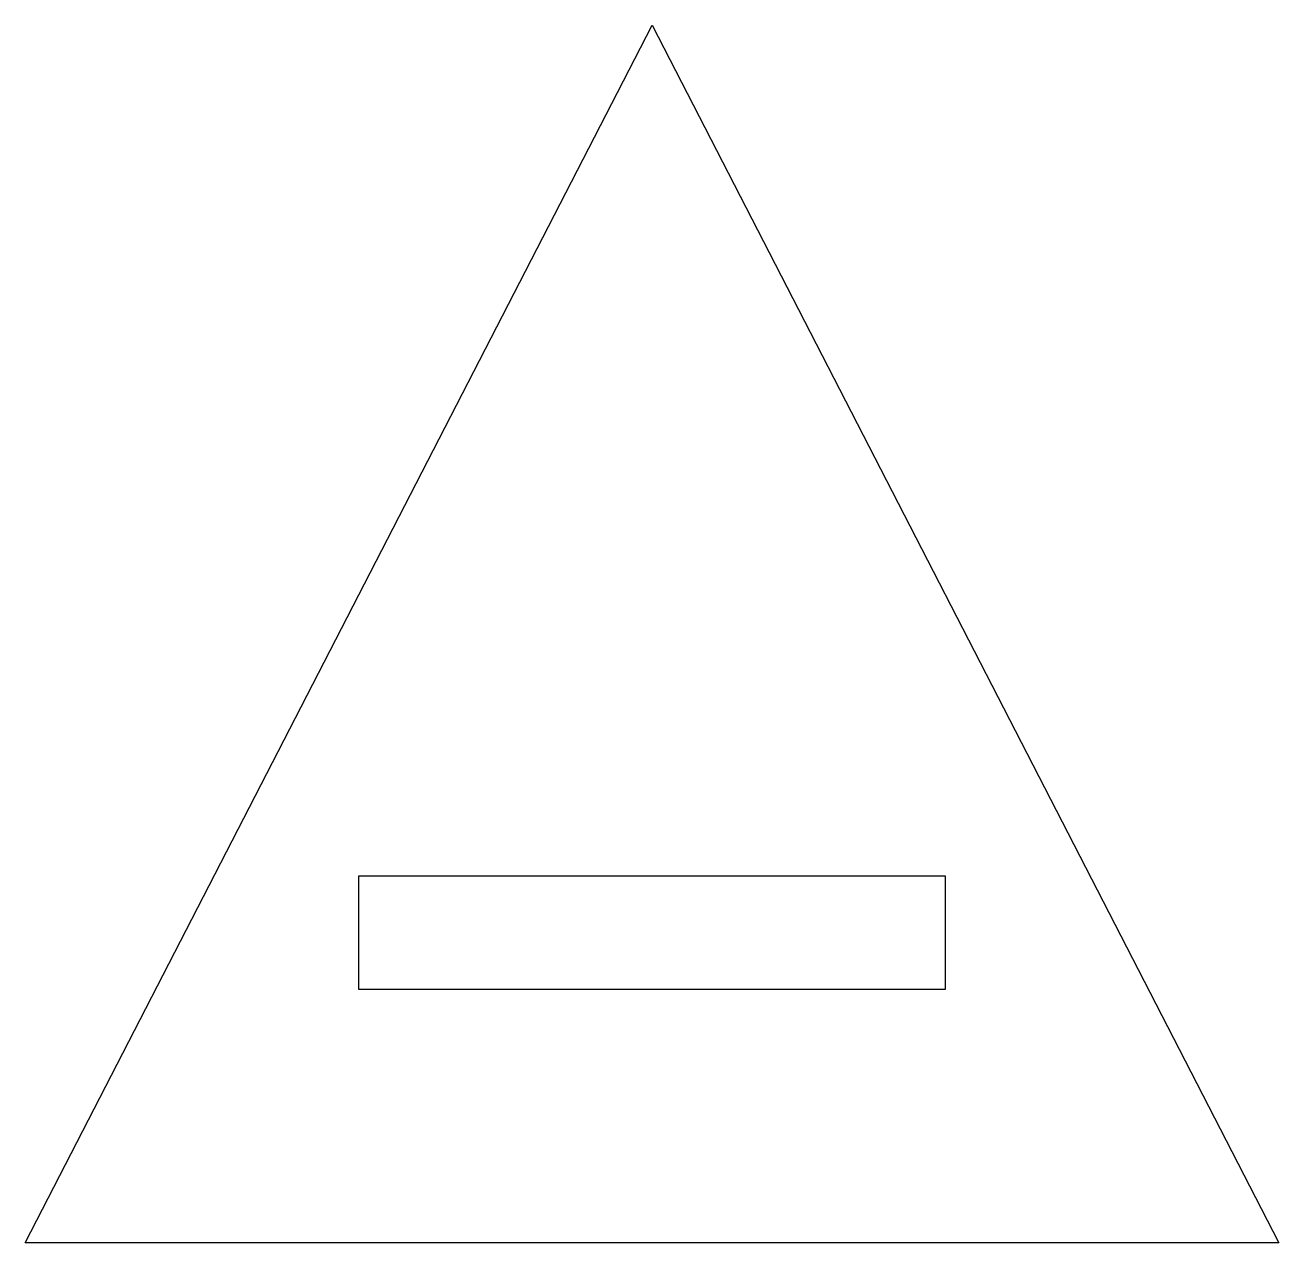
# Model space of a CAD drawing. Header units: millimetres. Extents: x -27.9 to 27.7, y -0.4 to 53.5.
import ezdxf

# ---------------------------------------------------------------- set-up
doc = ezdxf.new("R2010")
doc.units = ezdxf.units.MM
doc.layers.get('0').update_dxf_attribs({"linetype": 'CONTINUOUS'})

msp = doc.modelspace()

# ---------------------------------------------------------------- linework, layer by layer
for points in [[(-27.882, -0.436), (-0.102, 53.532), (27.677, -0.436)], [(12.898, 10.814), (12.898, 15.814), (-13.102, 15.814), (-13.102, 10.814)]]:
    msp.add_lwpolyline(points, close=True)

doc.saveas('drawing.dxf')
